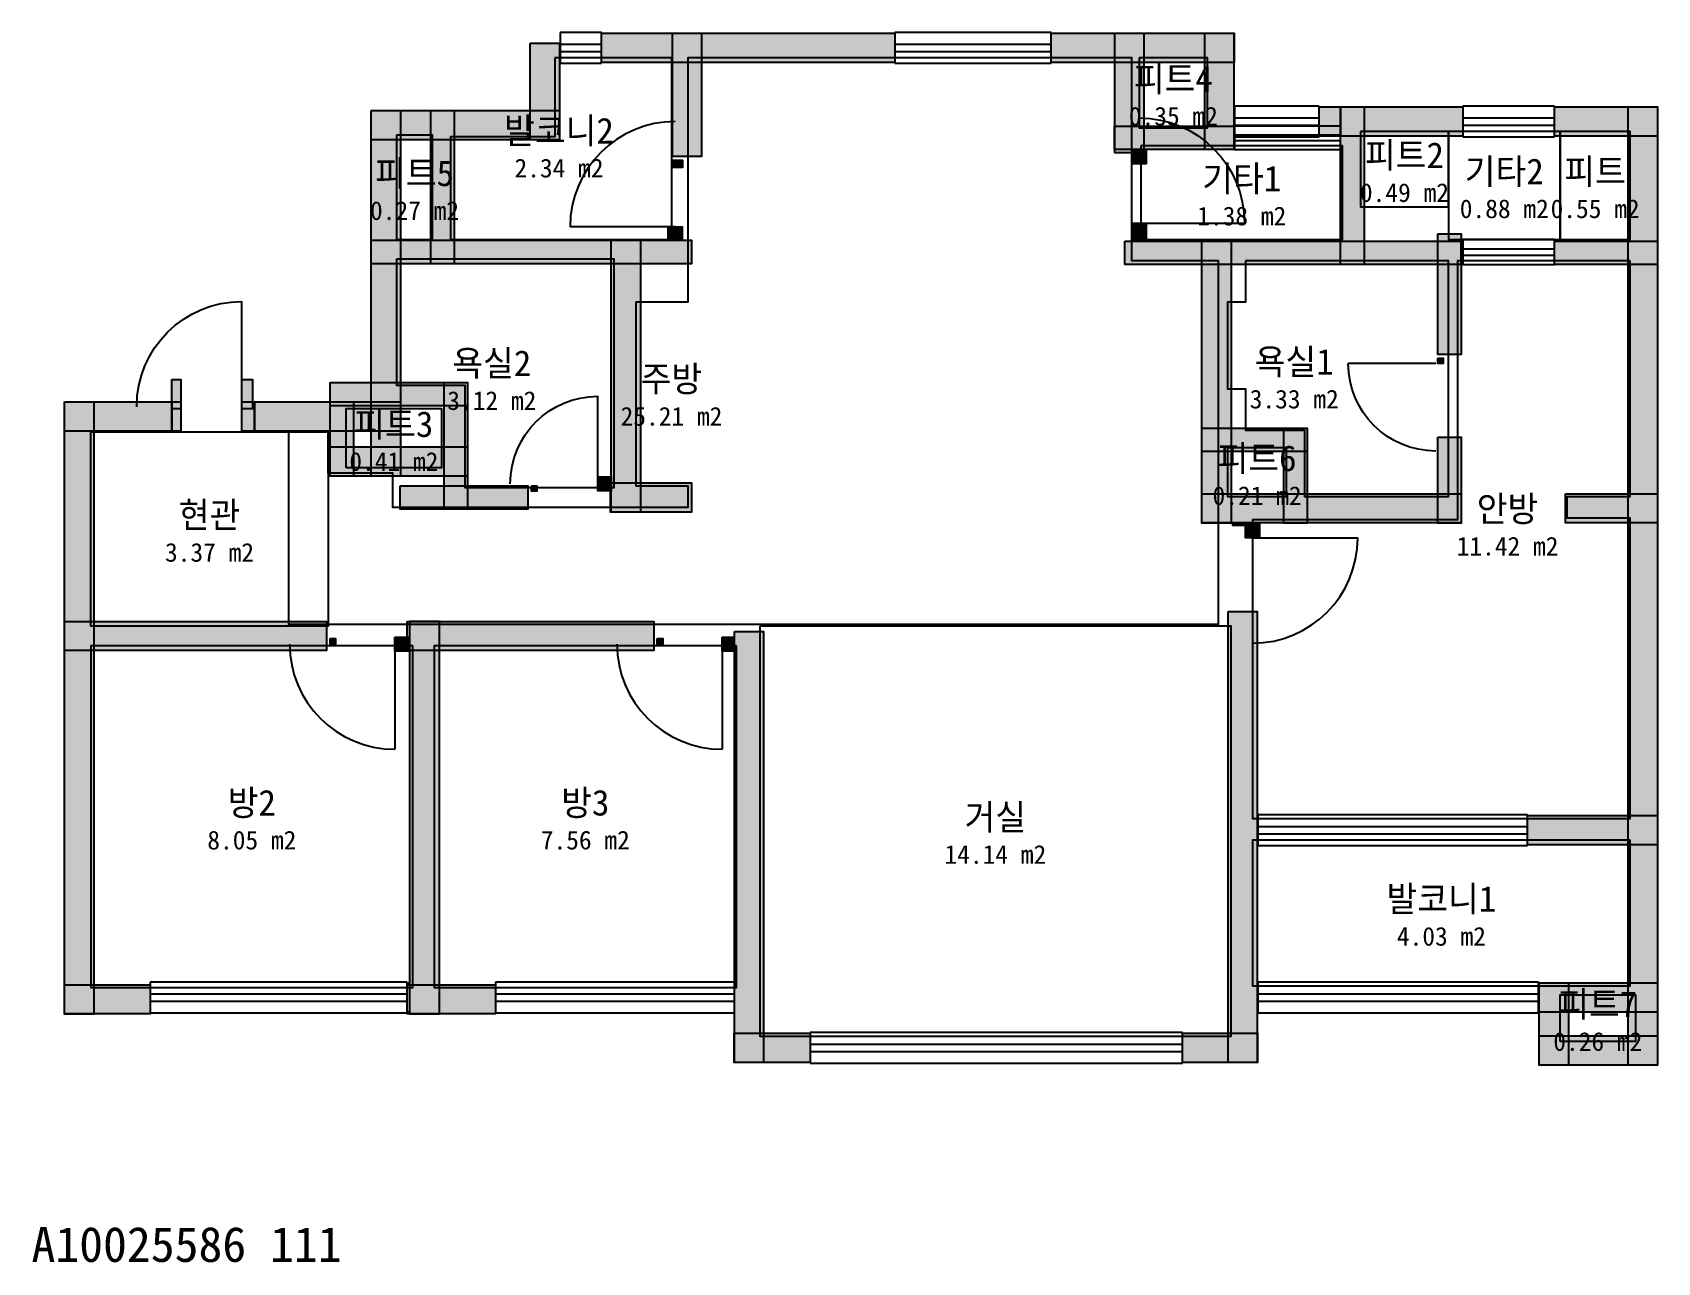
# Model space of a CAD drawing. Header units: millimetres. Extents: x 9 to 13911, y -905 to 9615.
import ezdxf
from ezdxf.enums import TextEntityAlignment as Align

# ---------------------------------------------------------------- set-up
doc = ezdxf.new("R2010")
doc.units = ezdxf.units.MM
for name, color, linetype in [('A-ANNO-TEXT', 7, 'Continuous'), ('A-AREA', 9, 'Continuous'), ('A-AREA-IDEN', 7, 'Continuous'), ('A-DOOR', 4, 'Continuous'), ('A-GLAZ', 5, 'Continuous'), ('A-WALL-EXTR', 7, 'Continuous'), ('A-WALL-PATT', 8, 'Continuous'), ('A-WALL-PRTN', 8, 'Continuous'), ('A-WALL-STRC', 7, 'Continuous')]:
    doc.layers.add(name, color=color, linetype=linetype)

# ---------------------------------------------------------------- blocks, each defined once
blk = doc.blocks.new('JJ-DOOR-SWING')
blk.add_line((0, 0), (0, 1000))
blk.add_arc((0, 0), 1000, 0, 90)
at = {"flags": 1}
for tag, p in [('WIDTH', (0, -150)), ('TYPE', (0, -250))]:
    blk.add_attdef(tag, p, '', height=80, dxfattribs=at)
blk = doc.blocks.new('JJ-WIN-DOUBLE')
for p, q in [((1000, 500), (0, 500)), ((0, 500), (0, -500)), ((1000, -500), (1000, 500)), ((0, 120), (1000, 120)), ((0, -120), (1000, -120)), ((0, -500), (1000, -500))]:
    blk.add_line(p, q)
at = {"flags": 1}
for tag, p in [('WIDTH', (0, -700)), ('TYPE', (0, -800))]:
    blk.add_attdef(tag, p, '', height=80, dxfattribs=at)

msp = doc.modelspace()

# ---------------------------------------------------------------- linework, layer by layer
at = {"layer": 'A-AREA'}
for points in [[(2200, 6200), (2200, 4554), (10154, 4554), (10154, 7662), (9415, 7662), (9415, 9400), (5615, 9400), (5615, 7308), (5169, 7308), (5169, 5738), (5615, 5738), (5615, 5554), (3092, 5554), (3092, 5846), (2538, 5846), (2538, 6200)], [(4477, 9400), (4477, 8723), (3585, 8723), (3585, 7846), (5477, 7846), (5477, 9400)], [(9477, 9400), (9477, 8800), (10062, 8800), (10062, 9400)], [(11369, 8769), (11369, 8123), (12123, 8123), (12123, 8769)], [(12123, 8769), (12123, 7846), (13077, 7846), (13077, 8769)], [(13077, 8769), (13077, 7846), (13677, 7846), (13677, 8769)], [(3123, 8738), (3123, 7846), (3431, 7846), (3431, 8738)], [(9492, 8646), (9492, 7846), (11215, 7846), (11215, 8646)], [(3123, 7677), (3123, 6600), (3708, 6600), (3708, 5723), (4985, 5723), (4985, 7677)], [(10385, 7662), (10385, 7308), (10231, 7308), (10231, 6569), (10385, 6569), (10385, 6215), (10892, 6215), (10892, 5646), (12123, 5646), (12123, 7662)], [(13677, 7662), (12200, 7662), (12200, 5446), (10446, 5446), (10446, 2892), (13677, 2892), (13677, 5462), (13138, 5462), (13138, 5646), (13677, 5646)], [(2692, 5892), (2692, 6400), (3508, 6400), (3508, 5892)], [(508, 6200), (2538, 6200), (2538, 4538), (508, 4538)], [(10231, 6062), (10231, 5646), (10738, 5646), (10738, 6062)], [(6231, 4538), (6231, 1031), (10262, 1031), (10262, 4538)], [(3262, 4369), (508, 4369), (508, 1446), (3262, 1446)], [(6031, 4369), (3446, 4369), (3446, 1446), (6031, 1446)], [(13677, 2708), (10446, 2708), (10446, 1462), (13677, 1462)], [(13077, 985), (13077, 1385), (13723, 1385), (13723, 985)]]:
    msp.add_lwpolyline(points, close=True, dxfattribs=at)
at = {"layer": 'A-WALL-EXTR'}
for points in [[(4877, 9610), (7385, 9610), (7385, 9360), (4877, 9360)], [(5483, 9611), (5733, 9611), (5733, 8554), (5483, 8554)], [(8723, 9610), (10288, 9610), (10288, 9360), (8723, 9360)], [(9267, 9611), (9517, 9611), (9517, 8585), (9267, 8585)], [(10037, 9611), (10287, 9611), (10287, 8615), (10037, 8615)], [(4267, 9523), (4517, 9523), (4517, 8697), (4267, 8697)], [(2905, 8948), (4518, 8948), (4518, 8698), (2905, 8698)], [(2906, 8949), (3156, 8949), (3156, 5820), (2906, 5820)], [(11015, 8979), (12246, 8979), (12246, 8729), (11015, 8729)], [(11015, 8979), (11200, 8979), (11200, 8729), (11015, 8729)], [(13031, 8979), (13911, 8979), (13911, 8729), (13031, 8729)], [(13660, 8980), (13910, 8980), (13910, 782), (13660, 782)], [(5477, 8523), (5569, 8523), (5569, 8462), (5477, 8462)], [(4960, 7838), (5210, 7838), (5210, 5512), (4960, 5512)], [(10013, 7831), (10263, 7831), (10263, 5420), (10013, 5420)], [(12031, 6831), (12077, 6831), (12077, 6785), (12031, 6785)], [(1200, 6648), (1277, 6648), (1277, 6398), (1200, 6398)], [(1800, 6648), (1892, 6648), (1892, 6398), (1800, 6398)], [(282, 6456), (1200, 6456), (1200, 6206), (282, 6206)], [(283, 6457), (533, 6457), (533, 1220), (283, 1220)], [(1200, 6456), (1277, 6456), (1277, 6206), (1200, 6206)], [(1800, 6456), (1908, 6456), (1908, 6206), (1800, 6206)], [(1908, 6456), (3157, 6456), (3157, 6206), (1908, 6206)], [(2554, 6071), (3731, 6071), (3731, 5821), (2554, 5821)], [(4277, 5738), (4323, 5738), (4323, 5692), (4277, 5692)], [(4954, 5763), (5646, 5763), (5646, 5513), (4954, 5513)], [(10012, 5671), (12231, 5671), (12231, 5421), (10012, 5421)], [(13123, 5671), (13911, 5671), (13911, 5421), (13123, 5421)], [(10277, 5415), (10385, 5415), (10385, 5400), (10277, 5400)], [(10237, 4662), (10487, 4662), (10487, 805), (10237, 805)], [(282, 4579), (2523, 4579), (2523, 4329), (282, 4329)], [(3215, 4579), (5323, 4579), (5323, 4329), (3215, 4329)], [(3237, 4580), (3487, 4580), (3487, 1220), (3237, 1220)], [(6013, 4492), (6263, 4492), (6263, 805), (6013, 805)], [(2554, 4431), (2600, 4431), (2600, 4385), (2554, 4385)], [(5354, 4431), (5400, 4431), (5400, 4385), (5354, 4385)], [(12800, 2917), (13911, 2917), (13911, 2667), (12800, 2667)], [(282, 1471), (1015, 1471), (1015, 1221), (282, 1221)], [(3215, 1487), (3235, 1487), (3235, 1237), (3215, 1237)], [(3215, 1471), (3969, 1471), (3969, 1221), (3215, 1221)], [(12892, 1487), (13911, 1487), (13911, 1237), (12892, 1237)], [(12898, 1488), (13148, 1488), (13148, 782), (12898, 782)], [(6012, 1056), (6662, 1056), (6662, 806), (6012, 806)], [(9846, 1056), (10488, 1056), (10488, 806), (9846, 806)], [(12897, 1033), (13911, 1033), (13911, 783), (12897, 783)]]:
    msp.add_lwpolyline(points, close=True, dxfattribs=at)
at = {"layer": 'A-WALL-PATT', "color": 8}
for points in [[(4877, 9610), (7385, 9610), (4877, 9360), (7385, 9360)], [(5483, 9611), (5733, 9611), (5483, 8554), (5733, 8554)], [(8723, 9610), (10288, 9610), (8723, 9360), (10288, 9360)], [(9267, 9611), (9517, 9611), (9267, 8585), (9517, 8585)], [(10037, 9611), (10287, 9611), (10037, 8615), (10287, 8615)], [(4267, 9523), (4517, 9523), (4267, 8697), (4517, 8697)], [(2905, 8948), (4518, 8948), (2905, 8698), (4518, 8698)], [(2906, 8949), (3156, 8949), (2906, 5820), (3156, 5820)], [(3415, 8949), (3615, 8949), (3415, 7638), (3615, 7638)], [(11015, 8979), (12246, 8979), (11015, 8729), (12246, 8729)], [(11015, 8979), (11200, 8979), (11015, 8729), (11200, 8729)], [(11200, 8980), (11400, 8980), (11200, 7631), (11400, 7631)], [(13031, 8979), (13911, 8979), (13031, 8729), (13911, 8729)], [(13660, 8980), (13910, 8980), (13660, 782), (13910, 782)], [(9266, 8815), (10288, 8815), (9266, 8615), (10288, 8615)], [(5477, 8523), (5477, 8462), (5569, 8462)], [(5569, 8462), (5569, 8523), (5477, 8523)], [(9417, 8615), (9537, 8615), (9417, 8492), (9537, 8492)], [(5448, 7954), (5568, 7954), (5448, 7838), (5568, 7838)], [(9417, 7985), (9537, 7985), (9417, 7831), (9537, 7831)], [(2905, 7838), (5646, 7838), (2905, 7638), (5646, 7638)], [(4960, 7838), (5210, 7838), (4960, 5512), (5210, 5512)], [(9354, 7831), (12246, 7831), (9354, 7631), (12246, 7631)], [(10013, 7831), (10263, 7831), (10013, 5420), (10263, 5420)], [(12031, 7892), (12231, 7892), (12031, 6862), (12231, 6862)], [(12231, 7838), (12246, 7838), (12231, 7638), (12246, 7638)], [(13031, 7831), (13911, 7831), (13031, 7631), (13911, 7631)], [(12031, 6831), (12031, 6785), (12077, 6785)], [(12077, 6785), (12077, 6831), (12031, 6831)], [(1200, 6648), (1277, 6648), (1200, 6398), (1277, 6398)], [(1800, 6648), (1892, 6648), (1800, 6398), (1892, 6398)], [(2554, 6623), (3731, 6623), (2554, 6423), (3731, 6423)], [(3531, 6623), (3731, 6623), (3531, 5538), (3731, 5538)], [(282, 6456), (1200, 6456), (282, 6206), (1200, 6206)], [(283, 6457), (533, 6457), (283, 1220), (533, 1220)], [(1200, 6456), (1277, 6456), (1200, 6206), (1277, 6206)], [(1800, 6456), (1908, 6456), (1800, 6206), (1908, 6206)], [(1908, 6456), (3157, 6456), (1908, 6206), (3157, 6206)], [(2554, 6457), (2754, 6457), (2554, 5820), (2754, 5820)], [(10012, 6231), (10915, 6231), (10012, 6031), (10915, 6031)], [(10715, 6231), (10915, 6231), (10715, 5420), (10915, 5420)], [(12031, 6154), (12231, 6154), (12031, 5420), (12231, 5420)], [(2554, 6071), (3731, 6071), (2554, 5821), (3731, 5821)], [(3154, 5738), (4246, 5738), (3154, 5538), (4246, 5538)], [(4277, 5738), (4277, 5692), (4323, 5692)], [(4323, 5692), (4323, 5738), (4277, 5738)], [(4846, 5814), (4958, 5814), (4846, 5694), (4958, 5694)], [(4954, 5763), (5646, 5763), (4954, 5513), (5646, 5513)], [(10012, 5671), (12231, 5671), (10012, 5421), (12231, 5421)], [(13123, 5671), (13911, 5671), (13123, 5421), (13911, 5421)], [(10277, 5415), (10277, 5400), (10385, 5400)], [(10385, 5400), (10385, 5415), (10277, 5415)], [(10386, 5420), (10506, 5420), (10386, 5292), (10506, 5292)], [(10237, 4662), (10487, 4662), (10237, 805), (10487, 805)], [(282, 4579), (2523, 4579), (282, 4329), (2523, 4329)], [(3215, 4579), (5323, 4579), (3215, 4329), (5323, 4329)], [(3237, 4580), (3487, 4580), (3237, 1220), (3487, 1220)], [(6013, 4492), (6263, 4492), (6013, 805), (6263, 805)], [(2554, 4431), (2554, 4385), (2600, 4385)], [(2600, 4385), (2600, 4431), (2554, 4431)], [(3108, 4445), (3235, 4445), (3108, 4325), (3235, 4325)], [(5354, 4431), (5354, 4385), (5400, 4385)], [(5400, 4385), (5400, 4431), (5354, 4431)], [(5908, 4445), (6012, 4445), (5908, 4325), (6012, 4325)], [(12800, 2917), (13911, 2917), (12800, 2667), (13911, 2667)], [(282, 1471), (1015, 1471), (282, 1221), (1015, 1221)], [(3215, 1487), (3235, 1487), (3215, 1237), (3235, 1237)], [(3215, 1471), (3969, 1471), (3215, 1221), (3969, 1221)], [(12892, 1487), (13911, 1487), (12892, 1237), (13911, 1237)], [(12898, 1488), (13148, 1488), (12898, 782), (13148, 782)], [(6012, 1056), (6662, 1056), (6012, 806), (6662, 806)], [(9846, 1056), (10488, 1056), (9846, 806), (10488, 806)], [(12897, 1033), (13911, 1033), (12897, 783), (13911, 783)]]:
    msp.add_solid(points, dxfattribs=at)
at = {"layer": 'A-WALL-PRTN'}
for points in [[(9417, 8615), (9537, 8615), (9537, 8492), (9417, 8492)], [(5448, 7954), (5568, 7954), (5568, 7838), (5448, 7838)], [(9417, 7985), (9537, 7985), (9537, 7831), (9417, 7831)], [(4846, 5814), (4958, 5814), (4958, 5694), (4846, 5694)], [(10386, 5420), (10506, 5420), (10506, 5292), (10386, 5292)], [(3108, 4445), (3235, 4445), (3235, 4325), (3108, 4325)], [(5908, 4445), (6012, 4445), (6012, 4325), (5908, 4325)]]:
    msp.add_lwpolyline(points, close=True, dxfattribs=at)
at = {"layer": 'A-WALL-STRC'}
for points in [[(3415, 8949), (3615, 8949), (3615, 7638), (3415, 7638)], [(11200, 8980), (11400, 8980), (11400, 7631), (11200, 7631)], [(9266, 8815), (10288, 8815), (10288, 8615), (9266, 8615)], [(2905, 7838), (5646, 7838), (5646, 7638), (2905, 7638)], [(9354, 7831), (12246, 7831), (12246, 7631), (9354, 7631)], [(12031, 7892), (12231, 7892), (12231, 6862), (12031, 6862)], [(12231, 7838), (12246, 7838), (12246, 7638), (12231, 7638)], [(13031, 7831), (13911, 7831), (13911, 7631), (13031, 7631)], [(2554, 6623), (3731, 6623), (3731, 6423), (2554, 6423)], [(3531, 6623), (3731, 6623), (3731, 5538), (3531, 5538)], [(2554, 6457), (2754, 6457), (2754, 5820), (2554, 5820)], [(10012, 6231), (10915, 6231), (10915, 6031), (10012, 6031)], [(10715, 6231), (10915, 6231), (10915, 5420), (10715, 5420)], [(12031, 6154), (12231, 6154), (12231, 5420), (12031, 5420)], [(3154, 5738), (4246, 5738), (4246, 5538), (3154, 5538)]]:
    msp.add_lwpolyline(points, close=True, dxfattribs=at)

# ---------------------------------------------------------------- block references
at = {"layer": 'A-DOOR'}
for p, xscale, yscale, rotation in [((5508, 7954), 0.9, 0.9, 90), ((9477, 7985), 0.9, -0.9, 90), ((1800, 6415), 0.9, -0.9, 180), ((12015, 6785), 0.75, -0.75, -90), ((4846, 5754), 0.75, -0.75, 180), ((10446, 5292), 0.9, 0.9, -90), ((3108, 4385), 0.9, 0.9, 180), ((5908, 4385), 0.9, 0.9, 180)]:
    msp.add_blockref('JJ-DOOR-SWING', p, dxfattribs=dict(at, xscale=xscale, yscale=yscale, rotation=rotation))
at = {"layer": 'A-GLAZ'}
for p, xscale, yscale in [((4523, 9485), 0.3538461538461543, 0.2615384615384616), ((7385, 9485), 1.338461538461539, 0.2615384615384616), ((10292, 8854), 0.723076923076922, 0.2615384615384616), ((12246, 8854), 0.7846153846153847, 0.2615384615384616), ((10292, 8715), 0.9076923076923067, 0.2), ((12246, 7738), 0.7846153846153847, 0.2153846153846154), ((10492, 2792), 2.307692307692307, 0.2615384615384616), ((1015, 1362), 2.2, 0.2615384615384616), ((3969, 1362), 2.046153846153846, 0.2615384615384616), ((10492, 1362), 2.4, 0.2615384615384616), ((6662, 931), 3.184615384615384, 0.2615384615384616)]:
    msp.add_blockref('JJ-WIN-DOUBLE', p, dxfattribs=dict(at, xscale=xscale, yscale=yscale))

# ---------------------------------------------------------------- texts
at = {"layer": 'A-ANNO-TEXT'}
msp.add_text('A10025586 111', height=300, dxfattribs=at).set_placement((0, -900))
at = {"layer": 'A-AREA-IDEN'}
for s, height, p in [('피트4', 220, (9769, 9220)), ('발코니2', 220, (4513, 8776)), ('0.35 m2', 160, (9769, 8900)), ('피트2', 220, (11746, 8566)), ('피트5', 220, (3277, 8412)), ('2.34 m2', 160, (4513, 8456)), ('기타1', 220, (10354, 8366)), ('기타2', 220, (12600, 8428)), ('피트', 220, (13377, 8428)), ('0.49 m2', 160, (11746, 8246)), ('0.27 m2', 160, (3277, 8092)), ('1.38 m2', 160, (10354, 8046)), ('0.88 m2', 160, (12600, 8108)), ('0.55 m2', 160, (13377, 8108)), ('욕실2', 220, (3938, 6787)), ('욕실1', 220, (10803, 6800)), ('주방', 220, (5475, 6653)), ('3.12 m2', 160, (3938, 6467)), ('3.33 m2', 160, (10803, 6480)), ('피트3', 220, (3100, 6266)), ('25.21 m2', 160, (5475, 6333)), ('0.41 m2', 160, (3100, 5946)), ('피트6', 220, (10485, 5974)), ('0.21 m2', 160, (10485, 5654)), ('현관', 220, (1523, 5489)), ('안방', 220, (12628, 5542)), ('11.42 m2', 160, (12628, 5222)), ('3.37 m2', 160, (1523, 5169)), ('방2', 220, (1885, 3028)), ('방3', 220, (4738, 3028)), ('거실', 220, (8246, 2905)), ('8.05 m2', 160, (1885, 2708)), ('7.56 m2', 160, (4738, 2708)), ('14.14 m2', 160, (8246, 2585)), ('발코니1', 220, (12062, 2205)), ('4.03 m2', 160, (12062, 1885)), ('피트7', 220, (13400, 1305)), ('0.26 m2', 160, (13400, 985))]:
    msp.add_text(s, height=height, dxfattribs=at).set_placement(p, align=Align.MIDDLE_CENTER)

doc.saveas('drawing.dxf')
